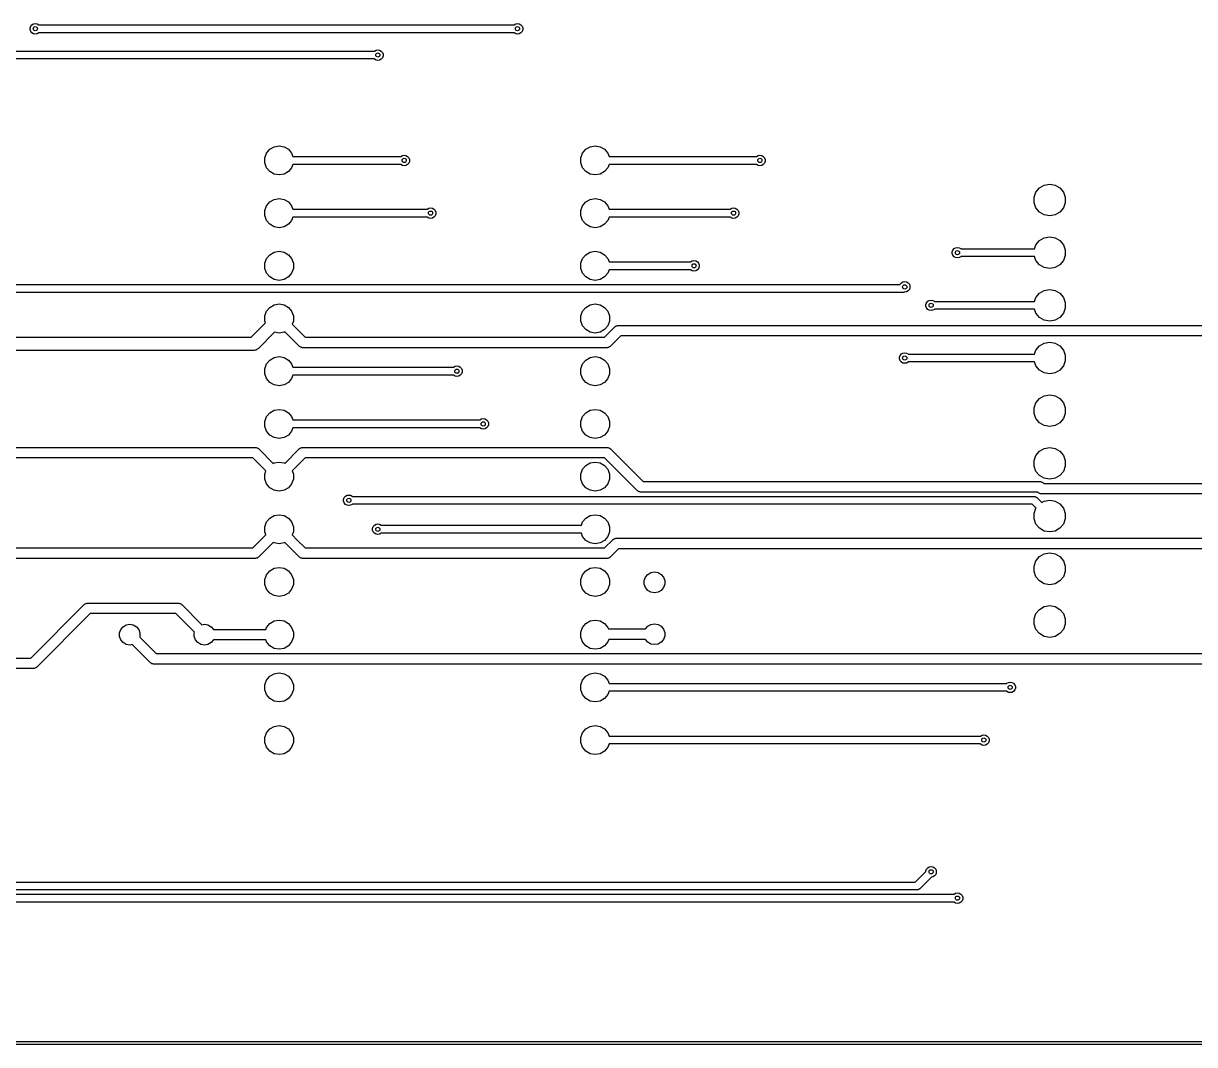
# Model space of a CAD drawing. Extents: x 25 to 346, y -457 to -16.
# Drawn here: x 107.4 to 163.8, y -456.6 to -407.4 of the extents above; entities that cross this region are included whole.
import ezdxf

# ---------------------------------------------------------------- set-up
doc = ezdxf.new("R2010")
doc.units = 0
doc.header["$MEASUREMENT"] = 0
doc.layers.add('BLACK', color=7, linetype='CONTINUOUS')

msp = doc.modelspace()

# ---------------------------------------------------------------- linework, layer by layer
at = {"layer": 'Black'}
for p, q in [((107.699, -407.626), (107.729, -407.543)), ((107.729, -407.543), (107.786, -407.475)), ((107.786, -407.475), (107.863, -407.43)), ((107.863, -407.43), (107.95, -407.415)), ((107.95, -407.415), (108.037, -407.43)), ((108.037, -407.43), (108.114, -407.475)), ((108.114, -407.475), (108.118, -407.479)), ((108.118, -407.479), (131.023, -407.479)), ((131.023, -407.479), (131.027, -407.475)), ((131.027, -407.475), (131.104, -407.43)), ((131.104, -407.43), (131.191, -407.415)), ((131.191, -407.415), (131.278, -407.43)), ((131.278, -407.43), (131.355, -407.475)), ((131.355, -407.475), (131.412, -407.543)), ((131.412, -407.543), (131.442, -407.626)), ((107.699, -407.714), (107.699, -407.626)), ((107.729, -407.797), (107.699, -407.714)), ((107.786, -407.865), (107.729, -407.797)), ((107.863, -407.91), (107.786, -407.865)), ((107.95, -407.925), (107.863, -407.91)), ((108.037, -407.91), (107.95, -407.925)), ((108.114, -407.865), (108.037, -407.91)), ((108.118, -407.861), (108.114, -407.865)), ((131.023, -407.861), (108.118, -407.861)), ((131.027, -407.865), (131.023, -407.861)), ((131.104, -407.91), (131.027, -407.865)), ((131.191, -407.925), (131.104, -407.91)), ((131.278, -407.91), (131.191, -407.925)), ((131.355, -407.865), (131.278, -407.91)), ((131.412, -407.797), (131.355, -407.865)), ((131.442, -407.714), (131.412, -407.797)), ((131.442, -407.626), (131.442, -407.714)), ((124.296, -408.745), (124.373, -408.7)), ((124.373, -408.7), (124.46, -408.685)), ((124.46, -408.685), (124.547, -408.7)), ((124.547, -408.7), (124.624, -408.745)), ((106.848, -408.749), (124.292, -408.749)), ((124.292, -409.13), (106.848, -409.13)), ((124.292, -408.749), (124.296, -408.745)), ((124.296, -409.135), (124.292, -409.13)), ((124.373, -409.18), (124.296, -409.135)), ((124.46, -409.195), (124.373, -409.18)), ((124.547, -409.18), (124.46, -409.195)), ((124.624, -409.135), (124.547, -409.18)), ((124.624, -408.745), (124.681, -408.813)), ((124.681, -409.067), (124.624, -409.135)), ((124.681, -408.813), (124.711, -408.896)), ((124.711, -408.984), (124.681, -409.067)), ((124.711, -408.896), (124.711, -408.984)), ((119.007, -413.898), (119.09, -413.669)), ((119.09, -413.669), (119.247, -413.483)), ((119.247, -413.483), (119.458, -413.361)), ((119.458, -413.361), (119.697, -413.319)), ((119.697, -413.319), (119.937, -413.361)), ((119.937, -413.361), (120.148, -413.483)), ((120.148, -413.483), (120.305, -413.669)), ((120.305, -413.669), (120.363, -413.829)), ((125.566, -413.825), (125.643, -413.78)), ((125.643, -413.78), (125.73, -413.765)), ((125.73, -413.765), (125.817, -413.78)), ((125.817, -413.78), (125.894, -413.825)), ((134.247, -413.898), (134.33, -413.669)), ((134.33, -413.669), (134.487, -413.483)), ((134.487, -413.483), (134.698, -413.361)), ((134.698, -413.361), (134.938, -413.319)), ((134.938, -413.319), (135.177, -413.361)), ((135.177, -413.361), (135.388, -413.483)), ((135.388, -413.483), (135.545, -413.669)), ((135.545, -413.669), (135.603, -413.829)), ((142.711, -413.825), (142.788, -413.78)), ((142.788, -413.78), (142.875, -413.765)), ((142.875, -413.765), (142.962, -413.78)), ((142.962, -413.78), (143.039, -413.825)), ((119.007, -414.142), (119.007, -413.898)), ((119.09, -414.371), (119.007, -414.142)), ((120.363, -414.21), (120.305, -414.371)), ((120.363, -413.829), (125.562, -413.829)), ((125.562, -414.21), (120.363, -414.21)), ((125.562, -413.829), (125.566, -413.825)), ((125.566, -414.215), (125.562, -414.21)), ((125.643, -414.26), (125.566, -414.215)), ((125.73, -414.275), (125.643, -414.26)), ((125.817, -414.26), (125.73, -414.275)), ((125.894, -414.215), (125.817, -414.26)), ((125.894, -413.825), (125.951, -413.893)), ((125.951, -414.147), (125.894, -414.215)), ((125.951, -413.893), (125.981, -413.976)), ((125.981, -414.064), (125.951, -414.147)), ((125.981, -413.976), (125.981, -414.064)), ((134.247, -414.142), (134.247, -413.898)), ((134.33, -414.371), (134.247, -414.142)), ((135.603, -414.21), (135.545, -414.371)), ((135.603, -413.829), (142.24, -413.829)), ((142.24, -414.21), (135.603, -414.21)), ((142.24, -413.829), (142.707, -413.829)), ((142.707, -414.21), (142.24, -414.21)), ((142.707, -413.829), (142.711, -413.825)), ((142.711, -414.215), (142.707, -414.21)), ((142.788, -414.26), (142.711, -414.215)), ((142.875, -414.275), (142.788, -414.26)), ((142.962, -414.26), (142.875, -414.275)), ((143.039, -414.215), (142.962, -414.26)), ((143.039, -413.825), (143.096, -413.893)), ((143.096, -414.147), (143.039, -414.215)), ((143.096, -413.893), (143.126, -413.976)), ((143.126, -414.064), (143.096, -414.147)), ((143.126, -413.976), (143.126, -414.064)), ((119.247, -414.557), (119.09, -414.371)), ((119.458, -414.679), (119.247, -414.557)), ((119.697, -414.721), (119.458, -414.679)), ((119.937, -414.679), (119.697, -414.721)), ((120.148, -414.557), (119.937, -414.679)), ((120.305, -414.371), (120.148, -414.557)), ((134.487, -414.557), (134.33, -414.371)), ((134.698, -414.679), (134.487, -414.557)), ((134.938, -414.721), (134.698, -414.679)), ((135.177, -414.679), (134.938, -414.721)), ((135.388, -414.557), (135.177, -414.679)), ((135.545, -414.371), (135.388, -414.557)), ((156.183, -415.543), (156.353, -415.339)), ((156.353, -415.339), (156.583, -415.206)), ((156.583, -415.206), (156.845, -415.16)), ((156.845, -415.16), (157.107, -415.206)), ((157.107, -415.206), (157.337, -415.339)), ((157.337, -415.339), (157.507, -415.543)), ((119.09, -416.209), (119.247, -416.023)), ((119.247, -416.023), (119.458, -415.901)), ((119.458, -415.901), (119.697, -415.859)), ((119.697, -415.859), (119.937, -415.901)), ((119.937, -415.901), (120.148, -416.023)), ((120.148, -416.023), (120.305, -416.209)), ((134.33, -416.209), (134.487, -416.023)), ((134.487, -416.023), (134.698, -415.901)), ((134.698, -415.901), (134.938, -415.859)), ((134.938, -415.859), (135.177, -415.901)), ((135.177, -415.901), (135.388, -416.023)), ((135.388, -416.023), (135.545, -416.209)), ((156.092, -415.792), (156.183, -415.543)), ((156.092, -416.058), (156.092, -415.792)), ((156.183, -416.307), (156.092, -416.058)), ((157.507, -415.543), (157.598, -415.792)), ((157.598, -416.058), (157.507, -416.307)), ((157.598, -415.792), (157.598, -416.058)), ((119.007, -416.438), (119.09, -416.209)), ((119.007, -416.682), (119.007, -416.438)), ((120.305, -416.209), (120.363, -416.369)), ((120.363, -416.369), (126.832, -416.369)), ((126.832, -416.369), (126.836, -416.365)), ((126.836, -416.365), (126.913, -416.32)), ((126.913, -416.32), (127, -416.305)), ((127, -416.305), (127.087, -416.32)), ((127.087, -416.32), (127.164, -416.365)), ((127.164, -416.365), (127.221, -416.433)), ((127.221, -416.433), (127.251, -416.516)), ((127.251, -416.604), (127.221, -416.687)), ((127.251, -416.516), (127.251, -416.604)), ((134.247, -416.438), (134.33, -416.209)), ((134.247, -416.682), (134.247, -416.438)), ((135.545, -416.209), (135.603, -416.369)), ((135.603, -416.369), (140.97, -416.369)), ((140.97, -416.369), (141.437, -416.369)), ((141.437, -416.369), (141.441, -416.365)), ((141.441, -416.365), (141.518, -416.32)), ((141.518, -416.32), (141.605, -416.305)), ((141.605, -416.305), (141.692, -416.32)), ((141.692, -416.32), (141.769, -416.365)), ((141.769, -416.365), (141.826, -416.433)), ((141.826, -416.433), (141.856, -416.516)), ((141.856, -416.604), (141.826, -416.687)), ((141.856, -416.516), (141.856, -416.604)), ((156.353, -416.511), (156.183, -416.307)), ((156.583, -416.644), (156.353, -416.511)), ((157.337, -416.511), (157.107, -416.644)), ((157.507, -416.307), (157.337, -416.511)), ((119.09, -416.911), (119.007, -416.682)), ((119.247, -417.097), (119.09, -416.911)), ((119.458, -417.219), (119.247, -417.097)), ((120.148, -417.097), (119.937, -417.219)), ((120.305, -416.911), (120.148, -417.097)), ((120.363, -416.75), (120.305, -416.911)), ((126.832, -416.75), (120.363, -416.75)), ((126.836, -416.755), (126.832, -416.75)), ((126.913, -416.8), (126.836, -416.755)), ((127, -416.815), (126.913, -416.8)), ((127.087, -416.8), (127, -416.815)), ((127.164, -416.755), (127.087, -416.8)), ((127.221, -416.687), (127.164, -416.755)), ((134.33, -416.911), (134.247, -416.682)), ((134.487, -417.097), (134.33, -416.911)), ((134.698, -417.219), (134.487, -417.097)), ((135.388, -417.097), (135.177, -417.219)), ((135.545, -416.911), (135.388, -417.097)), ((135.603, -416.75), (135.545, -416.911)), ((140.97, -416.75), (135.603, -416.75)), ((141.437, -416.75), (140.97, -416.75)), ((141.441, -416.755), (141.437, -416.75)), ((141.518, -416.8), (141.441, -416.755)), ((141.605, -416.815), (141.518, -416.8)), ((141.692, -416.8), (141.605, -416.815)), ((141.769, -416.755), (141.692, -416.8)), ((141.826, -416.687), (141.769, -416.755)), ((156.845, -416.69), (156.583, -416.644)), ((157.107, -416.644), (156.845, -416.69)), ((119.697, -417.261), (119.458, -417.219)), ((119.937, -417.219), (119.697, -417.261)), ((134.938, -417.261), (134.698, -417.219)), ((135.177, -417.219), (134.938, -417.261)), ((156.353, -417.879), (156.583, -417.746)), ((156.583, -417.746), (156.845, -417.7)), ((156.845, -417.7), (157.107, -417.746)), ((157.107, -417.746), (157.337, -417.879)), ((152.179, -418.338), (152.236, -418.27)), ((152.236, -418.27), (152.313, -418.225)), ((152.313, -418.225), (152.4, -418.21)), ((152.4, -418.21), (152.487, -418.225)), ((152.487, -418.225), (152.564, -418.27)), ((152.564, -418.27), (152.568, -418.274)), ((152.568, -418.274), (156.113, -418.274)), ((156.113, -418.274), (156.183, -418.083)), ((156.183, -418.083), (156.353, -417.879)), ((157.337, -417.879), (157.507, -418.083)), ((157.507, -418.083), (157.598, -418.332)), ((119.007, -418.978), (119.09, -418.749)), ((119.09, -418.749), (119.247, -418.563)), ((119.247, -418.563), (119.458, -418.441)), ((119.458, -418.441), (119.697, -418.399)), ((119.697, -418.399), (119.937, -418.441)), ((119.937, -418.441), (120.148, -418.563)), ((120.148, -418.563), (120.305, -418.749)), ((120.305, -418.749), (120.388, -418.978)), ((134.247, -418.978), (134.33, -418.749)), ((134.33, -418.749), (134.487, -418.563)), ((134.487, -418.563), (134.698, -418.441)), ((134.698, -418.441), (134.938, -418.399)), ((134.938, -418.399), (135.177, -418.441)), ((135.177, -418.441), (135.388, -418.563)), ((135.388, -418.563), (135.545, -418.749)), ((135.545, -418.749), (135.603, -418.909)), ((139.536, -418.905), (139.613, -418.86)), ((139.613, -418.86), (139.7, -418.845)), ((139.7, -418.845), (139.787, -418.86)), ((139.787, -418.86), (139.864, -418.905)), ((152.149, -418.421), (152.179, -418.338)), ((152.149, -418.509), (152.149, -418.421)), ((152.179, -418.592), (152.149, -418.509)), ((152.236, -418.66), (152.179, -418.592)), ((152.313, -418.705), (152.236, -418.66)), ((152.4, -418.72), (152.313, -418.705)), ((152.487, -418.705), (152.4, -418.72)), ((152.564, -418.66), (152.487, -418.705)), ((152.568, -418.655), (152.564, -418.66)), ((156.113, -418.655), (152.568, -418.655)), ((156.183, -418.847), (156.113, -418.655)), ((156.353, -419.051), (156.183, -418.847)), ((157.507, -418.847), (157.337, -419.051)), ((157.598, -418.598), (157.507, -418.847)), ((157.598, -418.332), (157.598, -418.598)), ((119.007, -419.222), (119.007, -418.978)), ((119.09, -419.451), (119.007, -419.222)), ((120.388, -419.222), (120.305, -419.451)), ((120.388, -418.978), (120.388, -419.222)), ((134.247, -419.222), (134.247, -418.978)), ((134.33, -419.451), (134.247, -419.222)), ((135.603, -419.291), (135.545, -419.451)), ((135.603, -418.909), (139.532, -418.909)), ((139.532, -419.291), (135.603, -419.291)), ((139.532, -418.909), (139.536, -418.905)), ((139.536, -419.295), (139.532, -419.291)), ((139.613, -419.34), (139.536, -419.295)), ((139.7, -419.355), (139.613, -419.34)), ((139.787, -419.34), (139.7, -419.355)), ((139.864, -419.295), (139.787, -419.34)), ((139.864, -418.905), (139.921, -418.973)), ((139.921, -419.227), (139.864, -419.295)), ((139.921, -418.973), (139.951, -419.056)), ((139.951, -419.144), (139.921, -419.227)), ((139.951, -419.056), (139.951, -419.144)), ((156.583, -419.184), (156.353, -419.051)), ((156.845, -419.23), (156.583, -419.184)), ((157.107, -419.184), (156.845, -419.23)), ((157.337, -419.051), (157.107, -419.184)), ((43.3986, -420.002), (149.634, -420.002)), ((119.247, -419.637), (119.09, -419.451)), ((119.458, -419.759), (119.247, -419.637)), ((119.697, -419.801), (119.458, -419.759)), ((119.937, -419.759), (119.697, -419.801)), ((120.148, -419.637), (119.937, -419.759)), ((120.305, -419.451), (120.148, -419.637)), ((134.487, -419.637), (134.33, -419.451)), ((134.698, -419.759), (134.487, -419.637)), ((134.938, -419.801), (134.698, -419.759)), ((135.177, -419.759), (134.938, -419.801)), ((135.388, -419.637), (135.177, -419.759)), ((135.545, -419.451), (135.388, -419.637)), ((149.634, -420.002), (149.639, -419.989)), ((149.639, -419.989), (149.696, -419.921)), ((149.696, -419.921), (149.773, -419.876)), ((149.773, -419.876), (149.86, -419.861)), ((149.86, -419.861), (149.947, -419.876)), ((149.947, -419.876), (150.024, -419.921)), ((150.024, -419.921), (150.081, -419.989)), ((150.081, -419.989), (150.111, -420.072)), ((149.784, -420.383), (43.3197, -420.383)), ((149.792, -420.381), (149.784, -420.383)), ((149.8, -420.382), (149.792, -420.381)), ((149.824, -420.376), (149.8, -420.382)), ((149.849, -420.371), (149.824, -420.376)), ((149.852, -420.37), (149.849, -420.371)), ((149.86, -420.371), (149.852, -420.37)), ((149.947, -420.356), (149.86, -420.371)), ((150.024, -420.311), (149.947, -420.356)), ((150.081, -420.243), (150.024, -420.311)), ((150.111, -420.16), (150.081, -420.243)), ((150.111, -420.072), (150.111, -420.16)), ((156.183, -420.623), (156.353, -420.419)), ((156.353, -420.419), (156.583, -420.286)), ((156.583, -420.286), (156.845, -420.24)), ((156.845, -420.24), (157.107, -420.286)), ((157.107, -420.286), (157.337, -420.419)), ((157.337, -420.419), (157.507, -420.623)), ((119.09, -421.289), (119.247, -421.103)), ((119.247, -421.103), (119.458, -420.981)), ((119.458, -420.981), (119.697, -420.939)), ((119.697, -420.939), (119.937, -420.981)), ((119.937, -420.981), (120.148, -421.103)), ((120.148, -421.103), (120.305, -421.289)), ((134.33, -421.289), (134.487, -421.103)), ((134.487, -421.103), (134.698, -420.981)), ((134.698, -420.981), (134.938, -420.939)), ((134.938, -420.939), (135.177, -420.981)), ((135.177, -420.981), (135.388, -421.103)), ((135.388, -421.103), (135.545, -421.289)), ((150.879, -420.961), (150.909, -420.878)), ((150.879, -421.049), (150.879, -420.961)), ((150.909, -421.132), (150.879, -421.049)), ((150.909, -420.878), (150.966, -420.81)), ((150.966, -421.2), (150.909, -421.132)), ((150.966, -420.81), (151.043, -420.765)), ((151.043, -420.765), (151.13, -420.75)), ((151.13, -420.75), (151.217, -420.765)), ((151.217, -420.765), (151.294, -420.81)), ((151.294, -420.81), (151.298, -420.814)), ((151.298, -420.814), (151.489, -420.814)), ((151.489, -420.814), (156.113, -420.814)), ((156.113, -420.814), (156.183, -420.623)), ((157.507, -420.623), (157.598, -420.872)), ((157.598, -421.138), (157.507, -421.387)), ((157.598, -420.872), (157.598, -421.138)), ((119.007, -421.518), (119.09, -421.289)), ((119.007, -421.762), (119.007, -421.518)), ((120.305, -421.289), (120.388, -421.518)), ((120.388, -421.518), (120.388, -421.762)), ((134.247, -421.518), (134.33, -421.289)), ((134.247, -421.762), (134.247, -421.518)), ((135.545, -421.289), (135.628, -421.518)), ((135.628, -421.518), (135.628, -421.762)), ((151.043, -421.245), (150.966, -421.2)), ((151.13, -421.26), (151.043, -421.245)), ((151.217, -421.245), (151.13, -421.26)), ((151.294, -421.2), (151.217, -421.245)), ((151.298, -421.195), (151.294, -421.2)), ((151.489, -421.195), (151.298, -421.195)), ((156.113, -421.195), (151.489, -421.195)), ((156.183, -421.387), (156.113, -421.195)), ((156.353, -421.591), (156.183, -421.387)), ((156.583, -421.724), (156.353, -421.591)), ((157.337, -421.591), (157.107, -421.724)), ((157.507, -421.387), (157.337, -421.591)), ((118.347, -422.542), (119.039, -421.85)), ((119.039, -421.85), (119.007, -421.762)), ((120.388, -421.762), (120.332, -421.915)), ((120.332, -421.915), (120.576, -422.159)), ((120.576, -422.159), (120.958, -422.542)), ((134.33, -421.991), (134.247, -421.762)), ((134.487, -422.177), (134.33, -421.991)), ((134.698, -422.299), (134.487, -422.177)), ((135.388, -422.177), (135.177, -422.299)), ((135.387, -422.542), (135.884, -422.045)), ((135.545, -421.991), (135.388, -422.177)), ((135.628, -421.762), (135.545, -421.991)), ((135.884, -422.045), (135.893, -422.038)), ((135.893, -422.038), (135.9, -422.03)), ((135.9, -422.03), (135.929, -422.013)), ((135.929, -422.013), (135.956, -421.994)), ((135.956, -421.994), (135.967, -421.991)), ((135.967, -421.991), (135.977, -421.986)), ((135.977, -421.986), (136.01, -421.98)), ((136.01, -421.98), (136.042, -421.971)), ((136.042, -421.971), (136.053, -421.972)), ((136.053, -421.972), (136.064, -421.97)), ((136.064, -421.97), (181.338, -421.97)), ((156.845, -421.77), (156.583, -421.724)), ((157.107, -421.724), (156.845, -421.77)), ((43.5782, -422.542), (118.347, -422.542)), ((119.483, -422.303), (118.703, -423.084)), ((119.697, -422.341), (119.483, -422.303)), ((119.937, -422.299), (119.697, -422.341)), ((119.975, -422.277), (119.937, -422.299)), ((120.216, -422.518), (119.975, -422.277)), ((120.674, -422.975), (120.216, -422.518)), ((120.958, -422.542), (135.387, -422.542)), ((134.938, -422.341), (134.698, -422.299)), ((135.177, -422.299), (134.938, -422.341)), ((136.169, -422.478), (135.672, -422.975)), ((181.443, -422.478), (136.169, -422.478)), ((156.353, -422.959), (156.583, -422.826)), ((156.583, -422.826), (156.845, -422.78)), ((156.845, -422.78), (157.107, -422.826)), ((157.107, -422.826), (157.337, -422.959)), ((118.478, -423.177), (43.4467, -423.177)), ((118.492, -423.174), (118.478, -423.177)), ((118.506, -423.175), (118.492, -423.174)), ((118.546, -423.165), (118.506, -423.175)), ((118.587, -423.158), (118.546, -423.165)), ((118.599, -423.151), (118.587, -423.158)), ((118.612, -423.147), (118.599, -423.151)), ((118.646, -423.123), (118.612, -423.147)), ((118.682, -423.102), (118.646, -423.123)), ((118.691, -423.092), (118.682, -423.102)), ((118.703, -423.084), (118.691, -423.092)), ((120.683, -422.982), (120.674, -422.975)), ((120.69, -422.99), (120.683, -422.982)), ((120.719, -423.007), (120.69, -422.99)), ((120.746, -423.026), (120.719, -423.007)), ((120.757, -423.029), (120.746, -423.026)), ((120.766, -423.034), (120.757, -423.029)), ((120.799, -423.04), (120.766, -423.034)), ((120.831, -423.049), (120.799, -423.04)), ((120.842, -423.048), (120.831, -423.049)), ((120.853, -423.05), (120.842, -423.048)), ((135.492, -423.05), (120.853, -423.05)), ((135.503, -423.048), (135.492, -423.05)), ((135.514, -423.049), (135.503, -423.048)), ((135.546, -423.04), (135.514, -423.049)), ((135.579, -423.034), (135.546, -423.04)), ((135.589, -423.029), (135.579, -423.034)), ((135.6, -423.026), (135.589, -423.029)), ((135.627, -423.007), (135.6, -423.026)), ((135.656, -422.99), (135.627, -423.007)), ((135.663, -422.982), (135.656, -422.99)), ((135.672, -422.975), (135.663, -422.982)), ((149.639, -423.418), (149.696, -423.35)), ((149.696, -423.35), (149.773, -423.305)), ((149.773, -423.305), (149.86, -423.29)), ((149.86, -423.29), (149.947, -423.305)), ((149.947, -423.305), (150.024, -423.35)), ((150.024, -423.35), (150.028, -423.354)), ((150.028, -423.354), (150.219, -423.354)), ((150.219, -423.354), (156.113, -423.354)), ((156.113, -423.354), (156.183, -423.163)), ((156.183, -423.163), (156.353, -422.959)), ((157.337, -422.959), (157.507, -423.163)), ((157.507, -423.163), (157.598, -423.412)), ((119.007, -424.058), (119.09, -423.829)), ((119.09, -423.829), (119.247, -423.643)), ((119.247, -423.643), (119.458, -423.521)), ((119.458, -423.521), (119.697, -423.479)), ((119.697, -423.479), (119.937, -423.521)), ((119.937, -423.521), (120.148, -423.643)), ((120.148, -423.643), (120.305, -423.829)), ((120.305, -423.829), (120.363, -423.989)), ((128.106, -423.985), (128.183, -423.94)), ((128.183, -423.94), (128.27, -423.925)), ((128.27, -423.925), (128.357, -423.94)), ((128.357, -423.94), (128.434, -423.985)), ((134.247, -424.058), (134.33, -423.829)), ((134.33, -423.829), (134.487, -423.643)), ((134.487, -423.643), (134.698, -423.521)), ((134.698, -423.521), (134.938, -423.479)), ((134.938, -423.479), (135.177, -423.521)), ((135.177, -423.521), (135.388, -423.643)), ((135.388, -423.643), (135.545, -423.829)), ((135.545, -423.829), (135.628, -424.058)), ((149.609, -423.501), (149.639, -423.418)), ((149.609, -423.589), (149.609, -423.501)), ((149.639, -423.672), (149.609, -423.589)), ((149.696, -423.74), (149.639, -423.672)), ((149.773, -423.785), (149.696, -423.74)), ((149.86, -423.8), (149.773, -423.785)), ((149.947, -423.785), (149.86, -423.8)), ((150.024, -423.74), (149.947, -423.785)), ((150.028, -423.736), (150.024, -423.74)), ((150.219, -423.736), (150.028, -423.736)), ((156.113, -423.736), (150.219, -423.736)), ((156.183, -423.927), (156.113, -423.736)), ((156.353, -424.131), (156.183, -423.927)), ((157.507, -423.927), (157.337, -424.131)), ((157.598, -423.678), (157.507, -423.927)), ((157.598, -423.412), (157.598, -423.678)), ((119.007, -424.302), (119.007, -424.058)), ((119.09, -424.531), (119.007, -424.302)), ((120.363, -424.37), (120.305, -424.531)), ((120.363, -423.989), (128.102, -423.989)), ((128.102, -424.37), (120.363, -424.37)), ((128.102, -423.989), (128.106, -423.985)), ((128.106, -424.375), (128.102, -424.37)), ((128.183, -424.42), (128.106, -424.375)), ((128.27, -424.435), (128.183, -424.42)), ((128.357, -424.42), (128.27, -424.435)), ((128.434, -424.375), (128.357, -424.42)), ((128.434, -423.985), (128.491, -424.053)), ((128.491, -424.307), (128.434, -424.375)), ((128.491, -424.053), (128.521, -424.136)), ((128.521, -424.224), (128.491, -424.307)), ((128.521, -424.136), (128.521, -424.224)), ((134.247, -424.302), (134.247, -424.058)), ((134.33, -424.531), (134.247, -424.302)), ((135.628, -424.302), (135.545, -424.531)), ((135.628, -424.058), (135.628, -424.302)), ((156.583, -424.264), (156.353, -424.131)), ((156.845, -424.31), (156.583, -424.264)), ((157.107, -424.264), (156.845, -424.31)), ((157.337, -424.131), (157.107, -424.264)), ((119.247, -424.717), (119.09, -424.531)), ((119.458, -424.839), (119.247, -424.717)), ((119.697, -424.881), (119.458, -424.839)), ((119.937, -424.839), (119.697, -424.881)), ((120.148, -424.717), (119.937, -424.839)), ((120.305, -424.531), (120.148, -424.717)), ((134.487, -424.717), (134.33, -424.531)), ((134.698, -424.839), (134.487, -424.717)), ((134.938, -424.881), (134.698, -424.839)), ((135.177, -424.839), (134.938, -424.881)), ((135.388, -424.717), (135.177, -424.839)), ((135.545, -424.531), (135.388, -424.717)), ((156.183, -425.703), (156.353, -425.499)), ((156.353, -425.499), (156.583, -425.366)), ((156.583, -425.366), (156.845, -425.32)), ((156.845, -425.32), (157.107, -425.366)), ((157.107, -425.366), (157.337, -425.499)), ((157.337, -425.499), (157.507, -425.703)), ((119.09, -426.369), (119.247, -426.183)), ((119.247, -426.183), (119.458, -426.061)), ((119.458, -426.061), (119.697, -426.019)), ((119.697, -426.019), (119.937, -426.061)), ((119.937, -426.061), (120.148, -426.183)), ((120.148, -426.183), (120.305, -426.369)), ((134.33, -426.369), (134.487, -426.183)), ((134.487, -426.183), (134.698, -426.061)), ((134.698, -426.061), (134.938, -426.019)), ((134.938, -426.019), (135.177, -426.061)), ((135.177, -426.061), (135.388, -426.183)), ((135.388, -426.183), (135.545, -426.369)), ((156.092, -425.952), (156.183, -425.703)), ((156.092, -426.218), (156.092, -425.952)), ((156.183, -426.467), (156.092, -426.218)), ((157.507, -425.703), (157.598, -425.952)), ((157.598, -426.218), (157.507, -426.467)), ((157.598, -425.952), (157.598, -426.218)), ((119.007, -426.598), (119.09, -426.369)), ((119.007, -426.842), (119.007, -426.598)), ((120.305, -426.369), (120.363, -426.529)), ((120.363, -426.529), (129.372, -426.529)), ((129.372, -426.529), (129.376, -426.525)), ((129.376, -426.525), (129.453, -426.48)), ((129.453, -426.48), (129.54, -426.465)), ((129.54, -426.465), (129.627, -426.48)), ((129.627, -426.48), (129.704, -426.525)), ((129.704, -426.525), (129.761, -426.593)), ((129.761, -426.593), (129.791, -426.676)), ((129.791, -426.764), (129.761, -426.847)), ((129.791, -426.676), (129.791, -426.764)), ((134.247, -426.598), (134.33, -426.369)), ((134.247, -426.842), (134.247, -426.598)), ((135.545, -426.369), (135.628, -426.598)), ((135.628, -426.598), (135.628, -426.842)), ((156.353, -426.671), (156.183, -426.467)), ((156.583, -426.804), (156.353, -426.671)), ((157.337, -426.671), (157.107, -426.804)), ((157.507, -426.467), (157.337, -426.671)), ((119.09, -427.071), (119.007, -426.842)), ((119.247, -427.257), (119.09, -427.071)), ((119.458, -427.379), (119.247, -427.257)), ((120.148, -427.257), (119.937, -427.379)), ((120.305, -427.071), (120.148, -427.257)), ((120.363, -426.91), (120.305, -427.071)), ((129.372, -426.91), (120.363, -426.91)), ((129.376, -426.915), (129.372, -426.91)), ((129.453, -426.96), (129.376, -426.915)), ((129.54, -426.975), (129.453, -426.96)), ((129.627, -426.96), (129.54, -426.975)), ((129.704, -426.915), (129.627, -426.96)), ((129.761, -426.847), (129.704, -426.915)), ((134.33, -427.071), (134.247, -426.842)), ((134.487, -427.257), (134.33, -427.071)), ((134.698, -427.379), (134.487, -427.257)), ((135.388, -427.257), (135.177, -427.379)), ((135.545, -427.071), (135.388, -427.257)), ((135.628, -426.842), (135.545, -427.071)), ((156.845, -426.85), (156.583, -426.804)), ((157.107, -426.804), (156.845, -426.85)), ((43.3832, -427.85), (118.542, -427.85)), ((118.542, -427.85), (118.553, -427.852)), ((118.553, -427.852), (118.564, -427.851)), ((118.564, -427.851), (118.596, -427.86)), ((118.596, -427.86), (118.629, -427.866)), ((118.629, -427.866), (118.638, -427.871)), ((118.638, -427.871), (118.649, -427.874)), ((118.649, -427.874), (118.676, -427.893)), ((118.676, -427.893), (118.705, -427.91)), ((118.705, -427.91), (118.712, -427.918)), ((119.697, -427.421), (119.458, -427.379)), ((119.937, -427.379), (119.697, -427.421)), ((120.683, -427.918), (120.69, -427.91)), ((120.69, -427.91), (120.719, -427.893)), ((120.719, -427.893), (120.746, -427.874)), ((120.746, -427.874), (120.757, -427.871)), ((120.757, -427.871), (120.766, -427.866)), ((120.766, -427.866), (120.799, -427.86)), ((120.799, -427.86), (120.831, -427.851)), ((120.831, -427.851), (120.842, -427.852)), ((120.842, -427.852), (120.853, -427.85)), ((120.853, -427.85), (135.492, -427.85)), ((134.938, -427.421), (134.698, -427.379)), ((135.177, -427.379), (134.938, -427.421)), ((135.492, -427.85), (135.503, -427.852)), ((135.503, -427.852), (135.514, -427.851)), ((135.514, -427.851), (135.546, -427.86)), ((135.546, -427.86), (135.579, -427.866)), ((135.579, -427.866), (135.589, -427.871)), ((135.589, -427.871), (135.6, -427.874)), ((135.6, -427.874), (135.627, -427.893)), ((135.627, -427.893), (135.656, -427.91)), ((135.656, -427.91), (135.663, -427.918)), ((156.353, -428.039), (156.583, -427.906)), ((156.583, -427.906), (156.845, -427.86)), ((156.845, -427.86), (157.107, -427.906)), ((157.107, -427.906), (157.337, -428.039)), ((118.437, -428.358), (43.4884, -428.358)), ((119.063, -428.985), (118.437, -428.358)), ((118.712, -427.918), (118.721, -427.925)), ((118.721, -427.925), (119.42, -428.623)), ((119.975, -428.623), (120.674, -427.925)), ((120.958, -428.358), (120.332, -428.985)), ((120.674, -427.925), (120.683, -427.918)), ((135.387, -428.358), (120.958, -428.358)), ((136.964, -429.935), (135.387, -428.358)), ((135.663, -427.918), (135.672, -427.925)), ((135.672, -427.925), (137.248, -429.501)), ((156.092, -428.492), (156.183, -428.243)), ((156.183, -428.243), (156.353, -428.039)), ((157.337, -428.039), (157.507, -428.243)), ((157.507, -428.243), (157.598, -428.492)), ((119.007, -429.138), (119.063, -428.985)), ((119.42, -428.623), (119.458, -428.601)), ((119.458, -428.601), (119.697, -428.559)), ((119.697, -428.559), (119.937, -428.601)), ((119.937, -428.601), (119.975, -428.623)), ((120.332, -428.985), (120.388, -429.138)), ((134.247, -429.138), (134.33, -428.909)), ((134.33, -428.909), (134.487, -428.723)), ((134.487, -428.723), (134.698, -428.601)), ((134.698, -428.601), (134.938, -428.559)), ((134.938, -428.559), (135.177, -428.601)), ((135.177, -428.601), (135.388, -428.723)), ((135.388, -428.723), (135.545, -428.909)), ((135.545, -428.909), (135.628, -429.138)), ((156.092, -428.758), (156.092, -428.492)), ((156.183, -429.007), (156.092, -428.758)), ((156.353, -429.211), (156.183, -429.007)), ((157.507, -429.007), (157.337, -429.211)), ((157.598, -428.758), (157.507, -429.007)), ((157.598, -428.492), (157.598, -428.758)), ((119.007, -429.382), (119.007, -429.138)), ((119.09, -429.611), (119.007, -429.382)), ((119.247, -429.797), (119.09, -429.611)), ((120.305, -429.611), (120.148, -429.797)), ((120.388, -429.382), (120.305, -429.611)), ((120.388, -429.138), (120.388, -429.382)), ((134.247, -429.382), (134.247, -429.138)), ((134.33, -429.611), (134.247, -429.382)), ((134.487, -429.797), (134.33, -429.611)), ((135.545, -429.611), (135.388, -429.797)), ((135.628, -429.382), (135.545, -429.611)), ((135.628, -429.138), (135.628, -429.382)), ((137.248, -429.501), (156.375, -429.501)), ((156.583, -429.344), (156.353, -429.211)), ((156.375, -429.501), (156.386, -429.503)), ((156.386, -429.503), (156.397, -429.502)), ((156.397, -429.502), (156.429, -429.511)), ((156.429, -429.511), (156.462, -429.517)), ((156.462, -429.517), (156.472, -429.522)), ((156.472, -429.522), (156.482, -429.525)), ((156.482, -429.525), (156.51, -429.544)), ((156.51, -429.544), (156.538, -429.561)), ((156.538, -429.561), (156.546, -429.569)), ((156.546, -429.569), (156.555, -429.576)), ((156.555, -429.576), (156.569, -429.59)), ((156.569, -429.59), (179.651, -429.59)), ((156.845, -429.39), (156.583, -429.344)), ((157.107, -429.344), (156.845, -429.39)), ((157.337, -429.211), (157.107, -429.344)), ((119.458, -429.919), (119.247, -429.797)), ((119.697, -429.961), (119.458, -429.919)), ((119.937, -429.919), (119.697, -429.961)), ((120.148, -429.797), (119.937, -429.919)), ((122.899, -430.208), (122.976, -430.163)), ((122.976, -430.163), (123.063, -430.148)), ((123.063, -430.148), (123.15, -430.163)), ((123.15, -430.163), (123.227, -430.208)), ((134.698, -429.919), (134.487, -429.797)), ((134.938, -429.961), (134.698, -429.919)), ((135.177, -429.919), (134.938, -429.961)), ((135.388, -429.797), (135.177, -429.919)), ((136.973, -429.941), (136.964, -429.935)), ((136.98, -429.95), (136.973, -429.941)), ((137.009, -429.966), (136.98, -429.95)), ((137.036, -429.985), (137.009, -429.966)), ((137.047, -429.988), (137.036, -429.985)), ((137.056, -429.994), (137.047, -429.988)), ((137.089, -430), (137.056, -429.994)), ((137.121, -430.008), (137.089, -430)), ((137.132, -430.007), (137.121, -430.008)), ((137.143, -430.009), (137.132, -430.007)), ((156.27, -430.009), (137.143, -430.009)), ((156.284, -430.024), (156.27, -430.009)), ((156.294, -430.03), (156.284, -430.024)), ((156.301, -430.039), (156.294, -430.03)), ((156.329, -430.055), (156.301, -430.039)), ((156.357, -430.074), (156.329, -430.055)), ((156.367, -430.077), (156.357, -430.074)), ((156.377, -430.083), (156.367, -430.077)), ((156.41, -430.089), (156.377, -430.083)), ((156.442, -430.097), (156.41, -430.089)), ((156.453, -430.096), (156.442, -430.097)), ((156.464, -430.098), (156.453, -430.096)), ((179.756, -430.098), (156.464, -430.098)), ((122.812, -430.359), (122.842, -430.276)), ((122.812, -430.447), (122.812, -430.359)), ((122.842, -430.53), (122.812, -430.447)), ((122.842, -430.276), (122.899, -430.208)), ((122.899, -430.598), (122.842, -430.53)), ((122.976, -430.643), (122.899, -430.598)), ((123.063, -430.658), (122.976, -430.643)), ((123.15, -430.643), (123.063, -430.658)), ((123.227, -430.598), (123.15, -430.643)), ((123.227, -430.208), (123.231, -430.212)), ((123.231, -430.594), (123.227, -430.598)), ((123.231, -430.212), (156.083, -430.213)), ((156.004, -430.594), (123.231, -430.594)), ((156.187, -430.777), (156.004, -430.594)), ((156.083, -430.213), (156.091, -430.214)), ((156.091, -430.214), (156.1, -430.213)), ((156.1, -430.213), (156.124, -430.22)), ((156.124, -430.22), (156.148, -430.224)), ((156.148, -430.224), (156.155, -430.228)), ((156.155, -430.228), (156.164, -430.23)), ((156.164, -430.23), (156.184, -430.245)), ((156.184, -430.245), (156.205, -430.257)), ((156.205, -430.257), (156.211, -430.263)), ((156.211, -430.263), (156.218, -430.268)), ((156.218, -430.268), (156.464, -430.515)), ((156.464, -430.515), (156.583, -430.446)), ((156.583, -430.446), (156.845, -430.4)), ((156.845, -430.4), (157.107, -430.446)), ((157.107, -430.446), (157.337, -430.579)), ((157.337, -430.579), (157.507, -430.783)), ((119.09, -431.449), (119.247, -431.263)), ((119.247, -431.263), (119.458, -431.141)), ((119.458, -431.141), (119.697, -431.099)), ((119.697, -431.099), (119.937, -431.141)), ((119.937, -431.141), (120.148, -431.263)), ((120.148, -431.263), (120.305, -431.449)), ((134.33, -431.449), (134.487, -431.263)), ((134.487, -431.263), (134.698, -431.141)), ((134.698, -431.141), (134.938, -431.099)), ((134.938, -431.099), (135.177, -431.141)), ((135.177, -431.141), (135.388, -431.263)), ((135.388, -431.263), (135.545, -431.449)), ((156.092, -431.032), (156.183, -430.783)), ((156.092, -431.298), (156.092, -431.032)), ((156.183, -431.547), (156.092, -431.298)), ((156.183, -430.783), (156.187, -430.777)), ((157.507, -430.783), (157.598, -431.032)), ((157.598, -431.298), (157.507, -431.547)), ((157.598, -431.032), (157.598, -431.298)), ((119.007, -431.678), (119.09, -431.449)), ((119.007, -431.922), (119.007, -431.678)), ((120.305, -431.449), (120.388, -431.678)), ((120.388, -431.678), (120.388, -431.922)), ((124.209, -431.756), (124.239, -431.673)), ((124.209, -431.844), (124.209, -431.756)), ((124.239, -431.927), (124.209, -431.844)), ((124.239, -431.673), (124.296, -431.605)), ((124.296, -431.605), (124.373, -431.56)), ((124.373, -431.56), (124.46, -431.545)), ((124.46, -431.545), (124.547, -431.56)), ((124.547, -431.56), (124.624, -431.605)), ((124.624, -431.605), (124.628, -431.609)), ((124.628, -431.609), (134.272, -431.609)), ((134.272, -431.609), (134.33, -431.449)), ((135.545, -431.449), (135.628, -431.678)), ((135.628, -431.678), (135.628, -431.922)), ((156.353, -431.751), (156.183, -431.547)), ((156.583, -431.884), (156.353, -431.751)), ((157.337, -431.751), (157.107, -431.884)), ((157.507, -431.547), (157.337, -431.751)), ((118.437, -432.702), (119.063, -432.075)), ((119.063, -432.075), (119.007, -431.922)), ((120.388, -431.922), (120.332, -432.075)), ((120.332, -432.075), (120.576, -432.319)), ((120.576, -432.319), (120.958, -432.702)), ((124.296, -431.995), (124.239, -431.927)), ((124.373, -432.04), (124.296, -431.995)), ((124.46, -432.055), (124.373, -432.04)), ((124.547, -432.04), (124.46, -432.055)), ((124.624, -431.995), (124.547, -432.04)), ((124.628, -431.99), (124.624, -431.995)), ((134.272, -431.99), (124.628, -431.99)), ((134.33, -432.151), (134.272, -431.99)), ((134.487, -432.337), (134.33, -432.151)), ((134.698, -432.459), (134.487, -432.337)), ((135.388, -432.337), (135.177, -432.459)), ((135.387, -432.702), (135.783, -432.306)), ((135.545, -432.151), (135.388, -432.337)), ((135.628, -431.922), (135.545, -432.151)), ((135.783, -432.306), (135.792, -432.3)), ((135.792, -432.3), (135.799, -432.291)), ((135.799, -432.291), (135.828, -432.275)), ((135.828, -432.275), (135.855, -432.256)), ((135.855, -432.256), (135.866, -432.253)), ((135.866, -432.253), (135.875, -432.247)), ((135.875, -432.247), (135.908, -432.241)), ((135.908, -432.241), (135.94, -432.233)), ((135.94, -432.233), (135.951, -432.234)), ((135.951, -432.234), (135.962, -432.232)), ((135.962, -432.232), (190.395, -432.232)), ((156.845, -431.93), (156.583, -431.884)), ((157.107, -431.884), (156.845, -431.93)), ((43.4884, -432.702), (118.437, -432.702)), ((119.42, -432.437), (118.721, -433.135)), ((119.458, -432.459), (119.42, -432.437)), ((119.697, -432.501), (119.458, -432.459)), ((119.937, -432.459), (119.697, -432.501)), ((119.975, -432.437), (119.937, -432.459)), ((120.216, -432.678), (119.975, -432.437)), ((120.674, -433.135), (120.216, -432.678)), ((120.958, -432.702), (135.387, -432.702)), ((134.938, -432.501), (134.698, -432.459)), ((135.177, -432.459), (134.938, -432.501)), ((136.067, -432.74), (135.672, -433.135)), ((190.5, -432.74), (136.067, -432.74)), ((156.353, -433.119), (156.583, -432.986)), ((156.583, -432.986), (156.845, -432.94)), ((156.845, -432.94), (157.107, -432.986)), ((157.107, -432.986), (157.337, -433.119)), ((118.542, -433.21), (43.3832, -433.21)), ((118.553, -433.208), (118.542, -433.21)), ((118.564, -433.209), (118.553, -433.208)), ((118.596, -433.2), (118.564, -433.209)), ((118.629, -433.194), (118.596, -433.2)), ((118.638, -433.189), (118.629, -433.194)), ((118.649, -433.186), (118.638, -433.189)), ((118.676, -433.167), (118.649, -433.186)), ((118.705, -433.15), (118.676, -433.167)), ((118.712, -433.142), (118.705, -433.15)), ((118.721, -433.135), (118.712, -433.142)), ((120.683, -433.142), (120.674, -433.135)), ((120.69, -433.15), (120.683, -433.142)), ((120.719, -433.167), (120.69, -433.15)), ((120.746, -433.186), (120.719, -433.167)), ((120.757, -433.189), (120.746, -433.186)), ((120.766, -433.194), (120.757, -433.189)), ((120.799, -433.2), (120.766, -433.194)), ((120.831, -433.209), (120.799, -433.2)), ((120.842, -433.208), (120.831, -433.209)), ((120.853, -433.21), (120.842, -433.208)), ((135.492, -433.21), (120.853, -433.21)), ((135.503, -433.208), (135.492, -433.21)), ((135.514, -433.209), (135.503, -433.208)), ((135.546, -433.2), (135.514, -433.209)), ((135.579, -433.194), (135.546, -433.2)), ((135.589, -433.189), (135.579, -433.194)), ((135.6, -433.186), (135.589, -433.189)), ((135.627, -433.167), (135.6, -433.186)), ((135.656, -433.15), (135.627, -433.167)), ((135.663, -433.142), (135.656, -433.15)), ((135.672, -433.135), (135.663, -433.142)), ((156.092, -433.572), (156.183, -433.323)), ((156.183, -433.323), (156.353, -433.119)), ((157.337, -433.119), (157.507, -433.323)), ((157.507, -433.323), (157.598, -433.572)), ((119.007, -434.218), (119.09, -433.989)), ((119.09, -433.989), (119.247, -433.803)), ((119.247, -433.803), (119.458, -433.681)), ((119.458, -433.681), (119.697, -433.639)), ((119.697, -433.639), (119.937, -433.681)), ((119.937, -433.681), (120.148, -433.803)), ((120.148, -433.803), (120.305, -433.989)), ((120.305, -433.989), (120.388, -434.218)), ((134.247, -434.218), (134.33, -433.989)), ((134.33, -433.989), (134.487, -433.803)), ((134.487, -433.803), (134.698, -433.681)), ((134.698, -433.681), (134.938, -433.639)), ((134.938, -433.639), (135.177, -433.681)), ((135.177, -433.681), (135.388, -433.803)), ((135.388, -433.803), (135.545, -433.989)), ((135.545, -433.989), (135.628, -434.218)), ((137.301, -434.273), (137.36, -434.109)), ((137.36, -434.109), (137.472, -433.976)), ((137.472, -433.976), (137.623, -433.888)), ((137.623, -433.888), (137.795, -433.858)), ((137.795, -433.858), (137.967, -433.888)), ((137.967, -433.888), (138.118, -433.976)), ((138.118, -433.976), (138.23, -434.109)), ((138.23, -434.109), (138.289, -434.273)), ((156.092, -433.838), (156.092, -433.572)), ((156.183, -434.087), (156.092, -433.838)), ((156.353, -434.291), (156.183, -434.087)), ((157.507, -434.087), (157.337, -434.291)), ((157.598, -433.838), (157.507, -434.087)), ((157.598, -433.572), (157.598, -433.838)), ((119.007, -434.462), (119.007, -434.218)), ((119.09, -434.691), (119.007, -434.462)), ((119.247, -434.877), (119.09, -434.691)), ((120.305, -434.691), (120.148, -434.877)), ((120.388, -434.462), (120.305, -434.691)), ((120.388, -434.218), (120.388, -434.462)), ((134.247, -434.462), (134.247, -434.218)), ((134.33, -434.691), (134.247, -434.462)), ((134.487, -434.877), (134.33, -434.691)), ((135.545, -434.691), (135.388, -434.877)), ((135.628, -434.462), (135.545, -434.691)), ((135.628, -434.218), (135.628, -434.462)), ((137.301, -434.447), (137.301, -434.273)), ((137.36, -434.611), (137.301, -434.447)), ((137.472, -434.744), (137.36, -434.611)), ((138.23, -434.611), (138.118, -434.744)), ((138.289, -434.447), (138.23, -434.611)), ((138.289, -434.273), (138.289, -434.447)), ((156.583, -434.424), (156.353, -434.291)), ((156.845, -434.47), (156.583, -434.424)), ((157.107, -434.424), (156.845, -434.47)), ((157.337, -434.291), (157.107, -434.424)), ((119.458, -434.999), (119.247, -434.877)), ((119.697, -435.041), (119.458, -434.999)), ((119.937, -434.999), (119.697, -435.041)), ((120.148, -434.877), (119.937, -434.999)), ((134.698, -434.999), (134.487, -434.877)), ((134.938, -435.041), (134.698, -434.999)), ((135.177, -434.999), (134.938, -435.041)), ((135.388, -434.877), (135.177, -434.999)), ((137.623, -434.832), (137.472, -434.744)), ((137.795, -434.862), (137.623, -434.832)), ((137.967, -434.832), (137.795, -434.862)), ((138.118, -434.744), (137.967, -434.832)), ((107.73, -438.01), (110.31, -435.43)), ((110.31, -435.43), (110.32, -435.424)), ((110.32, -435.424), (110.327, -435.415)), ((110.327, -435.415), (110.355, -435.399)), ((110.355, -435.399), (110.383, -435.38)), ((110.383, -435.38), (110.393, -435.377)), ((110.393, -435.377), (110.403, -435.371)), ((110.403, -435.371), (110.436, -435.366)), ((110.436, -435.366), (110.468, -435.357)), ((110.468, -435.357), (110.479, -435.358)), ((110.479, -435.358), (110.49, -435.356)), ((110.49, -435.356), (114.83, -435.356)), ((114.83, -435.356), (114.841, -435.358)), ((114.841, -435.358), (114.852, -435.357)), ((114.852, -435.357), (114.884, -435.366)), ((114.884, -435.366), (114.917, -435.371)), ((114.917, -435.371), (114.927, -435.377)), ((114.927, -435.377), (114.937, -435.38)), ((114.937, -435.38), (114.965, -435.399)), ((114.965, -435.399), (114.993, -435.415)), ((114.993, -435.415), (115, -435.424)), ((115, -435.424), (115.01, -435.43)), ((115.01, -435.43), (115.979, -436.399)), ((156.183, -435.863), (156.353, -435.659)), ((156.353, -435.659), (156.583, -435.526)), ((156.583, -435.526), (156.845, -435.48)), ((156.845, -435.48), (157.107, -435.526)), ((157.107, -435.526), (157.337, -435.659)), ((157.337, -435.659), (157.507, -435.863)), ((110.595, -435.864), (108.015, -438.444)), ((114.725, -435.864), (110.595, -435.864)), ((112.328, -436.408), (112.5, -436.378)), ((112.5, -436.378), (112.672, -436.408)), ((115.619, -436.758), (114.725, -435.864)), ((115.979, -436.399), (116.1, -436.378)), ((116.1, -436.378), (116.272, -436.408)), ((119.09, -436.529), (119.247, -436.343)), ((119.247, -436.343), (119.458, -436.221)), ((119.458, -436.221), (119.697, -436.179)), ((119.697, -436.179), (119.937, -436.221)), ((119.937, -436.221), (120.148, -436.343)), ((120.148, -436.343), (120.305, -436.529)), ((134.33, -436.529), (134.487, -436.343)), ((134.487, -436.343), (134.698, -436.221)), ((134.698, -436.221), (134.938, -436.179)), ((134.938, -436.179), (135.177, -436.221)), ((135.177, -436.221), (135.388, -436.343)), ((135.388, -436.343), (135.545, -436.529)), ((137.623, -436.388), (137.795, -436.358)), ((137.795, -436.358), (137.967, -436.388)), ((156.092, -436.112), (156.183, -435.863)), ((156.092, -436.378), (156.092, -436.112)), ((156.183, -436.627), (156.092, -436.378)), ((157.507, -435.863), (157.598, -436.112)), ((157.598, -436.378), (157.507, -436.627)), ((157.598, -436.112), (157.598, -436.378)), ((112.006, -436.793), (112.065, -436.629)), ((112.006, -436.967), (112.006, -436.793)), ((112.065, -436.629), (112.177, -436.496)), ((112.177, -436.496), (112.328, -436.408)), ((112.672, -436.408), (112.823, -436.496)), ((112.823, -436.496), (112.935, -436.629)), ((112.935, -436.629), (112.994, -436.793)), ((112.994, -436.793), (112.994, -436.967)), ((115.606, -436.793), (115.619, -436.758)), ((115.606, -436.967), (115.606, -436.793)), ((116.272, -436.408), (116.423, -436.496)), ((116.423, -436.496), (116.532, -436.626)), ((116.532, -436.626), (119.055, -436.626)), ((119.055, -436.626), (119.09, -436.529)), ((120.305, -436.529), (120.388, -436.758)), ((120.388, -436.758), (120.388, -437.002)), ((134.247, -436.758), (134.33, -436.529)), ((134.247, -437.002), (134.247, -436.758)), ((135.545, -436.529), (135.573, -436.606)), ((135.573, -436.606), (137.363, -436.606)), ((137.363, -436.606), (137.472, -436.476)), ((137.472, -436.476), (137.623, -436.388)), ((137.967, -436.388), (138.118, -436.476)), ((138.118, -436.476), (138.23, -436.609)), ((138.23, -436.609), (138.289, -436.773)), ((138.289, -436.947), (138.23, -437.111)), ((138.289, -436.773), (138.289, -436.947)), ((156.353, -436.831), (156.183, -436.627)), ((156.583, -436.964), (156.353, -436.831)), ((157.337, -436.831), (157.107, -436.964)), ((157.507, -436.627), (157.337, -436.831)), ((112.065, -437.131), (112.006, -436.967)), ((112.177, -437.264), (112.065, -437.131)), ((112.328, -437.352), (112.177, -437.264)), ((112.5, -437.382), (112.328, -437.352)), ((112.621, -437.361), (112.5, -437.382)), ((113.489, -438.228), (112.621, -437.361)), ((112.994, -436.967), (112.981, -437.002)), ((112.981, -437.002), (113.774, -437.794)), ((115.665, -437.131), (115.606, -436.967)), ((115.777, -437.264), (115.665, -437.131)), ((115.928, -437.352), (115.777, -437.264)), ((116.1, -437.382), (115.928, -437.352)), ((116.272, -437.352), (116.1, -437.382)), ((116.423, -437.264), (116.272, -437.352)), ((116.532, -437.134), (116.423, -437.264)), ((119.055, -437.134), (116.532, -437.134)), ((119.09, -437.231), (119.055, -437.134)), ((119.247, -437.417), (119.09, -437.231)), ((119.458, -437.539), (119.247, -437.417)), ((120.148, -437.417), (119.937, -437.539)), ((120.305, -437.231), (120.148, -437.417)), ((120.388, -437.002), (120.305, -437.231)), ((134.33, -437.231), (134.247, -437.002)), ((134.487, -437.417), (134.33, -437.231)), ((134.698, -437.539), (134.487, -437.417)), ((135.388, -437.417), (135.177, -437.539)), ((135.545, -437.231), (135.388, -437.417)), ((135.587, -437.114), (135.545, -437.231)), ((137.363, -437.114), (135.587, -437.114)), ((137.472, -437.244), (137.363, -437.114)), ((137.623, -437.332), (137.472, -437.244)), ((137.795, -437.362), (137.623, -437.332)), ((137.967, -437.332), (137.795, -437.362)), ((138.118, -437.244), (137.967, -437.332)), ((138.23, -437.111), (138.118, -437.244)), ((156.845, -437.01), (156.583, -436.964)), ((157.107, -436.964), (156.845, -437.01)), ((36.4145, -438.01), (107.73, -438.01)), ((113.774, -437.794), (224.786, -437.794)), ((119.697, -437.581), (119.458, -437.539)), ((119.937, -437.539), (119.697, -437.581)), ((134.938, -437.581), (134.698, -437.539)), ((135.177, -437.539), (134.938, -437.581)), ((107.836, -438.518), (36.3093, -438.518)), ((107.847, -438.516), (107.836, -438.518)), ((107.858, -438.517), (107.847, -438.516)), ((107.89, -438.509), (107.858, -438.517)), ((107.923, -438.503), (107.89, -438.509)), ((107.932, -438.497), (107.923, -438.503)), ((107.943, -438.495), (107.932, -438.497)), ((107.97, -438.475), (107.943, -438.495)), ((107.999, -438.459), (107.97, -438.475)), ((108.006, -438.45), (107.999, -438.459)), ((108.015, -438.444), (108.006, -438.45)), ((113.498, -438.234), (113.489, -438.228)), ((113.505, -438.243), (113.498, -438.234)), ((113.534, -438.26), (113.505, -438.243)), ((113.561, -438.279), (113.534, -438.26)), ((113.572, -438.282), (113.561, -438.279)), ((113.582, -438.287), (113.572, -438.282)), ((113.614, -438.293), (113.582, -438.287)), ((113.646, -438.301), (113.614, -438.293)), ((113.657, -438.3), (113.646, -438.301)), ((113.668, -438.302), (113.657, -438.3)), ((224.892, -438.302), (113.668, -438.302)), ((119.007, -439.298), (119.09, -439.069)), ((119.09, -439.069), (119.247, -438.883)), ((119.247, -438.883), (119.458, -438.761)), ((119.458, -438.761), (119.697, -438.719)), ((119.697, -438.719), (119.937, -438.761)), ((119.937, -438.761), (120.148, -438.883)), ((120.148, -438.883), (120.305, -439.069)), ((120.305, -439.069), (120.388, -439.298)), ((134.247, -439.298), (134.33, -439.069)), ((134.33, -439.069), (134.487, -438.883)), ((134.487, -438.883), (134.698, -438.761)), ((134.698, -438.761), (134.938, -438.719)), ((134.938, -438.719), (135.177, -438.761)), ((135.177, -438.761), (135.388, -438.883)), ((135.388, -438.883), (135.545, -439.069)), ((135.545, -439.069), (135.603, -439.229)), ((154.776, -439.225), (154.853, -439.18)), ((154.853, -439.18), (154.94, -439.165)), ((154.94, -439.165), (155.027, -439.18)), ((155.027, -439.18), (155.104, -439.225)), ((119.007, -439.542), (119.007, -439.298)), ((119.09, -439.771), (119.007, -439.542)), ((119.247, -439.957), (119.09, -439.771)), ((120.305, -439.771), (120.148, -439.957)), ((120.388, -439.542), (120.305, -439.771)), ((120.388, -439.298), (120.388, -439.542)), ((134.247, -439.542), (134.247, -439.298)), ((134.33, -439.771), (134.247, -439.542)), ((134.487, -439.957), (134.33, -439.771)), ((135.545, -439.771), (135.388, -439.957)), ((135.603, -439.611), (135.545, -439.771)), ((135.603, -439.229), (154.772, -439.229)), ((154.772, -439.611), (135.603, -439.611)), ((154.772, -439.229), (154.776, -439.225)), ((154.776, -439.615), (154.772, -439.611)), ((154.853, -439.66), (154.776, -439.615)), ((154.94, -439.675), (154.853, -439.66)), ((155.027, -439.66), (154.94, -439.675)), ((155.104, -439.615), (155.027, -439.66)), ((155.104, -439.225), (155.161, -439.293)), ((155.161, -439.547), (155.104, -439.615)), ((155.161, -439.293), (155.191, -439.376)), ((155.191, -439.464), (155.161, -439.547)), ((155.191, -439.376), (155.191, -439.464)), ((119.458, -440.079), (119.247, -439.957)), ((119.697, -440.121), (119.458, -440.079)), ((119.937, -440.079), (119.697, -440.121)), ((120.148, -439.957), (119.937, -440.079)), ((134.698, -440.079), (134.487, -439.957)), ((134.938, -440.121), (134.698, -440.079)), ((135.177, -440.079), (134.938, -440.121)), ((135.388, -439.957), (135.177, -440.079)), ((119.09, -441.609), (119.247, -441.423)), ((119.247, -441.423), (119.458, -441.301)), ((119.458, -441.301), (119.697, -441.259)), ((119.697, -441.259), (119.937, -441.301)), ((119.937, -441.301), (120.148, -441.423)), ((120.148, -441.423), (120.305, -441.609)), ((134.33, -441.609), (134.487, -441.423)), ((134.487, -441.423), (134.698, -441.301)), ((134.698, -441.301), (134.938, -441.259)), ((134.938, -441.259), (135.177, -441.301)), ((135.177, -441.301), (135.388, -441.423)), ((135.388, -441.423), (135.545, -441.609)), ((119.007, -441.838), (119.09, -441.609)), ((119.007, -442.082), (119.007, -441.838)), ((120.305, -441.609), (120.388, -441.838)), ((120.388, -441.838), (120.388, -442.082)), ((134.247, -441.838), (134.33, -441.609)), ((134.247, -442.082), (134.247, -441.838)), ((135.545, -441.609), (135.603, -441.769)), ((135.603, -441.769), (153.502, -441.769)), ((153.502, -441.769), (153.506, -441.765)), ((153.506, -441.765), (153.583, -441.72)), ((153.583, -441.72), (153.67, -441.705)), ((153.67, -441.705), (153.757, -441.72)), ((153.757, -441.72), (153.834, -441.765)), ((153.834, -441.765), (153.891, -441.833)), ((153.891, -441.833), (153.921, -441.916)), ((153.921, -442.004), (153.891, -442.087)), ((153.921, -441.916), (153.921, -442.004)), ((119.09, -442.311), (119.007, -442.082)), ((119.247, -442.497), (119.09, -442.311)), ((119.458, -442.619), (119.247, -442.497)), ((120.148, -442.497), (119.937, -442.619)), ((120.305, -442.311), (120.148, -442.497)), ((120.388, -442.082), (120.305, -442.311)), ((134.33, -442.311), (134.247, -442.082)), ((134.487, -442.497), (134.33, -442.311)), ((134.698, -442.619), (134.487, -442.497)), ((135.388, -442.497), (135.177, -442.619)), ((135.545, -442.311), (135.388, -442.497)), ((135.603, -442.15), (135.545, -442.311)), ((153.502, -442.15), (135.603, -442.15)), ((153.506, -442.155), (153.502, -442.15)), ((153.583, -442.2), (153.506, -442.155)), ((153.67, -442.215), (153.583, -442.2)), ((153.757, -442.2), (153.67, -442.215)), ((153.834, -442.155), (153.757, -442.2)), ((153.891, -442.087), (153.834, -442.155)), ((119.697, -442.661), (119.458, -442.619)), ((119.937, -442.619), (119.697, -442.661)), ((134.938, -442.661), (134.698, -442.619)), ((135.177, -442.619), (134.938, -442.661)), ((150.879, -448.266), (150.909, -448.183)), ((150.909, -448.183), (150.966, -448.115)), ((150.966, -448.115), (151.043, -448.07)), ((151.043, -448.07), (151.13, -448.055)), ((151.13, -448.055), (151.217, -448.07)), ((151.217, -448.07), (151.294, -448.115)), ((151.294, -448.115), (151.351, -448.183)), ((151.351, -448.183), (151.381, -448.266)), ((67.1222, -448.805), (150.365, -448.805)), ((150.365, -448.805), (150.879, -448.292)), ((151.148, -448.562), (150.579, -449.13)), ((150.879, -448.292), (150.879, -448.266)), ((151.217, -448.55), (151.148, -448.562)), ((151.294, -448.505), (151.217, -448.55)), ((151.351, -448.437), (151.294, -448.505)), ((151.381, -448.354), (151.351, -448.437)), ((151.381, -448.266), (151.381, -448.354)), ((150.444, -449.186), (67.0433, -449.186)), ((150.452, -449.185), (150.444, -449.186)), ((150.461, -449.186), (150.452, -449.185)), ((150.485, -449.179), (150.461, -449.186)), ((150.509, -449.175), (150.485, -449.179)), ((150.517, -449.171), (150.509, -449.175)), ((150.525, -449.168), (150.517, -449.171)), ((150.545, -449.154), (150.525, -449.168)), ((150.567, -449.142), (150.545, -449.154)), ((150.572, -449.135), (150.567, -449.142)), ((150.579, -449.13), (150.572, -449.135)), ((152.236, -449.385), (152.313, -449.34)), ((152.313, -449.34), (152.4, -449.325)), ((152.4, -449.325), (152.487, -449.34)), ((152.487, -449.34), (152.564, -449.385)), ((152.232, -449.77), (65.151, -449.77)), ((65.2299, -449.389), (152.232, -449.389)), ((152.232, -449.389), (152.236, -449.385)), ((152.236, -449.775), (152.232, -449.77)), ((152.313, -449.82), (152.236, -449.775)), ((152.4, -449.835), (152.313, -449.82)), ((152.487, -449.82), (152.4, -449.835)), ((152.564, -449.775), (152.487, -449.82)), ((152.564, -449.385), (152.621, -449.453)), ((152.621, -449.707), (152.564, -449.775)), ((152.621, -449.453), (152.651, -449.536)), ((152.651, -449.624), (152.621, -449.707)), ((152.651, -449.536), (152.651, -449.624)), ((345.44, -456.64), (25.4, -456.64)), ((25.475, -456.49), (345.365, -456.49))]:
    msp.add_line(p, q, dxfattribs=at)
for centre in [(107.95, -407.67), (131.191, -407.67), (124.46, -408.94), (125.73, -414.02), (142.875, -414.02), (127, -416.56), (141.605, -416.56), (152.4, -418.465), (139.7, -419.1), (149.86, -420.116), (151.13, -421.005), (149.86, -423.545), (128.27, -424.18), (129.54, -426.72), (123.063, -430.403), (124.46, -431.8), (154.94, -439.42), (153.67, -441.96), (151.13, -448.31), (152.4, -449.58)]:
    msp.add_circle(centre, 0.1016, dxfattribs=at)

doc.saveas('drawing.dxf')
